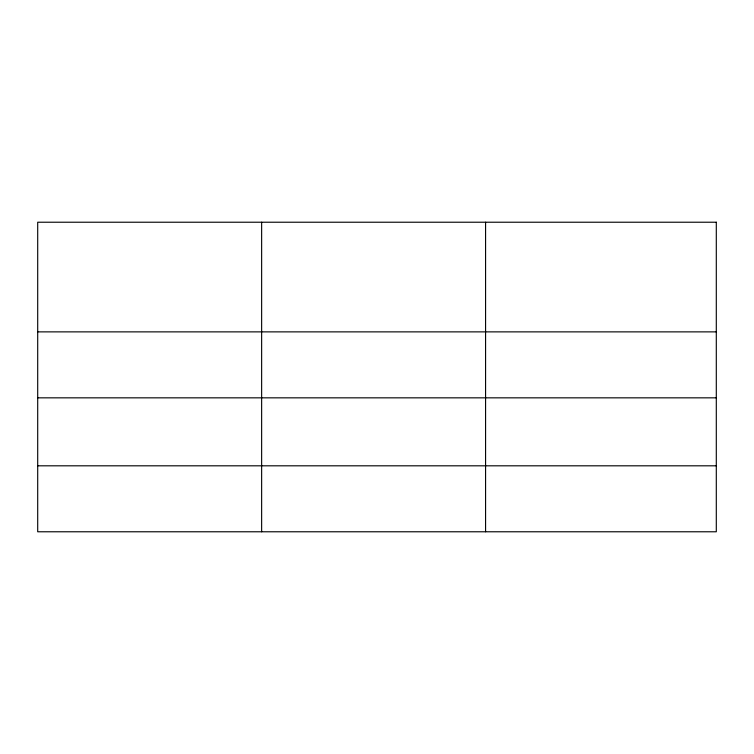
<?xml version="1.0" encoding="UTF-8"?>
<svg xmlns="http://www.w3.org/2000/svg" width="754" height="754" viewBox="0 0 754 754"><rect width="100%" height="100%" fill="white"/><g stroke="black" fill="none" stroke-linecap="round" stroke-linejoin="round"><path stroke-width="1.13" d="M37.7 331.873L716.3 331.873M37.7 397.839L716.3 397.839M37.7 465.812L716.3 465.812M485.576 222.223L485.576 531.777M261.638 222.223L261.638 531.777M716.3 222.223L37.7 222.223L37.7 531.777L716.3 531.777L716.3 222.223"/></g></svg>
